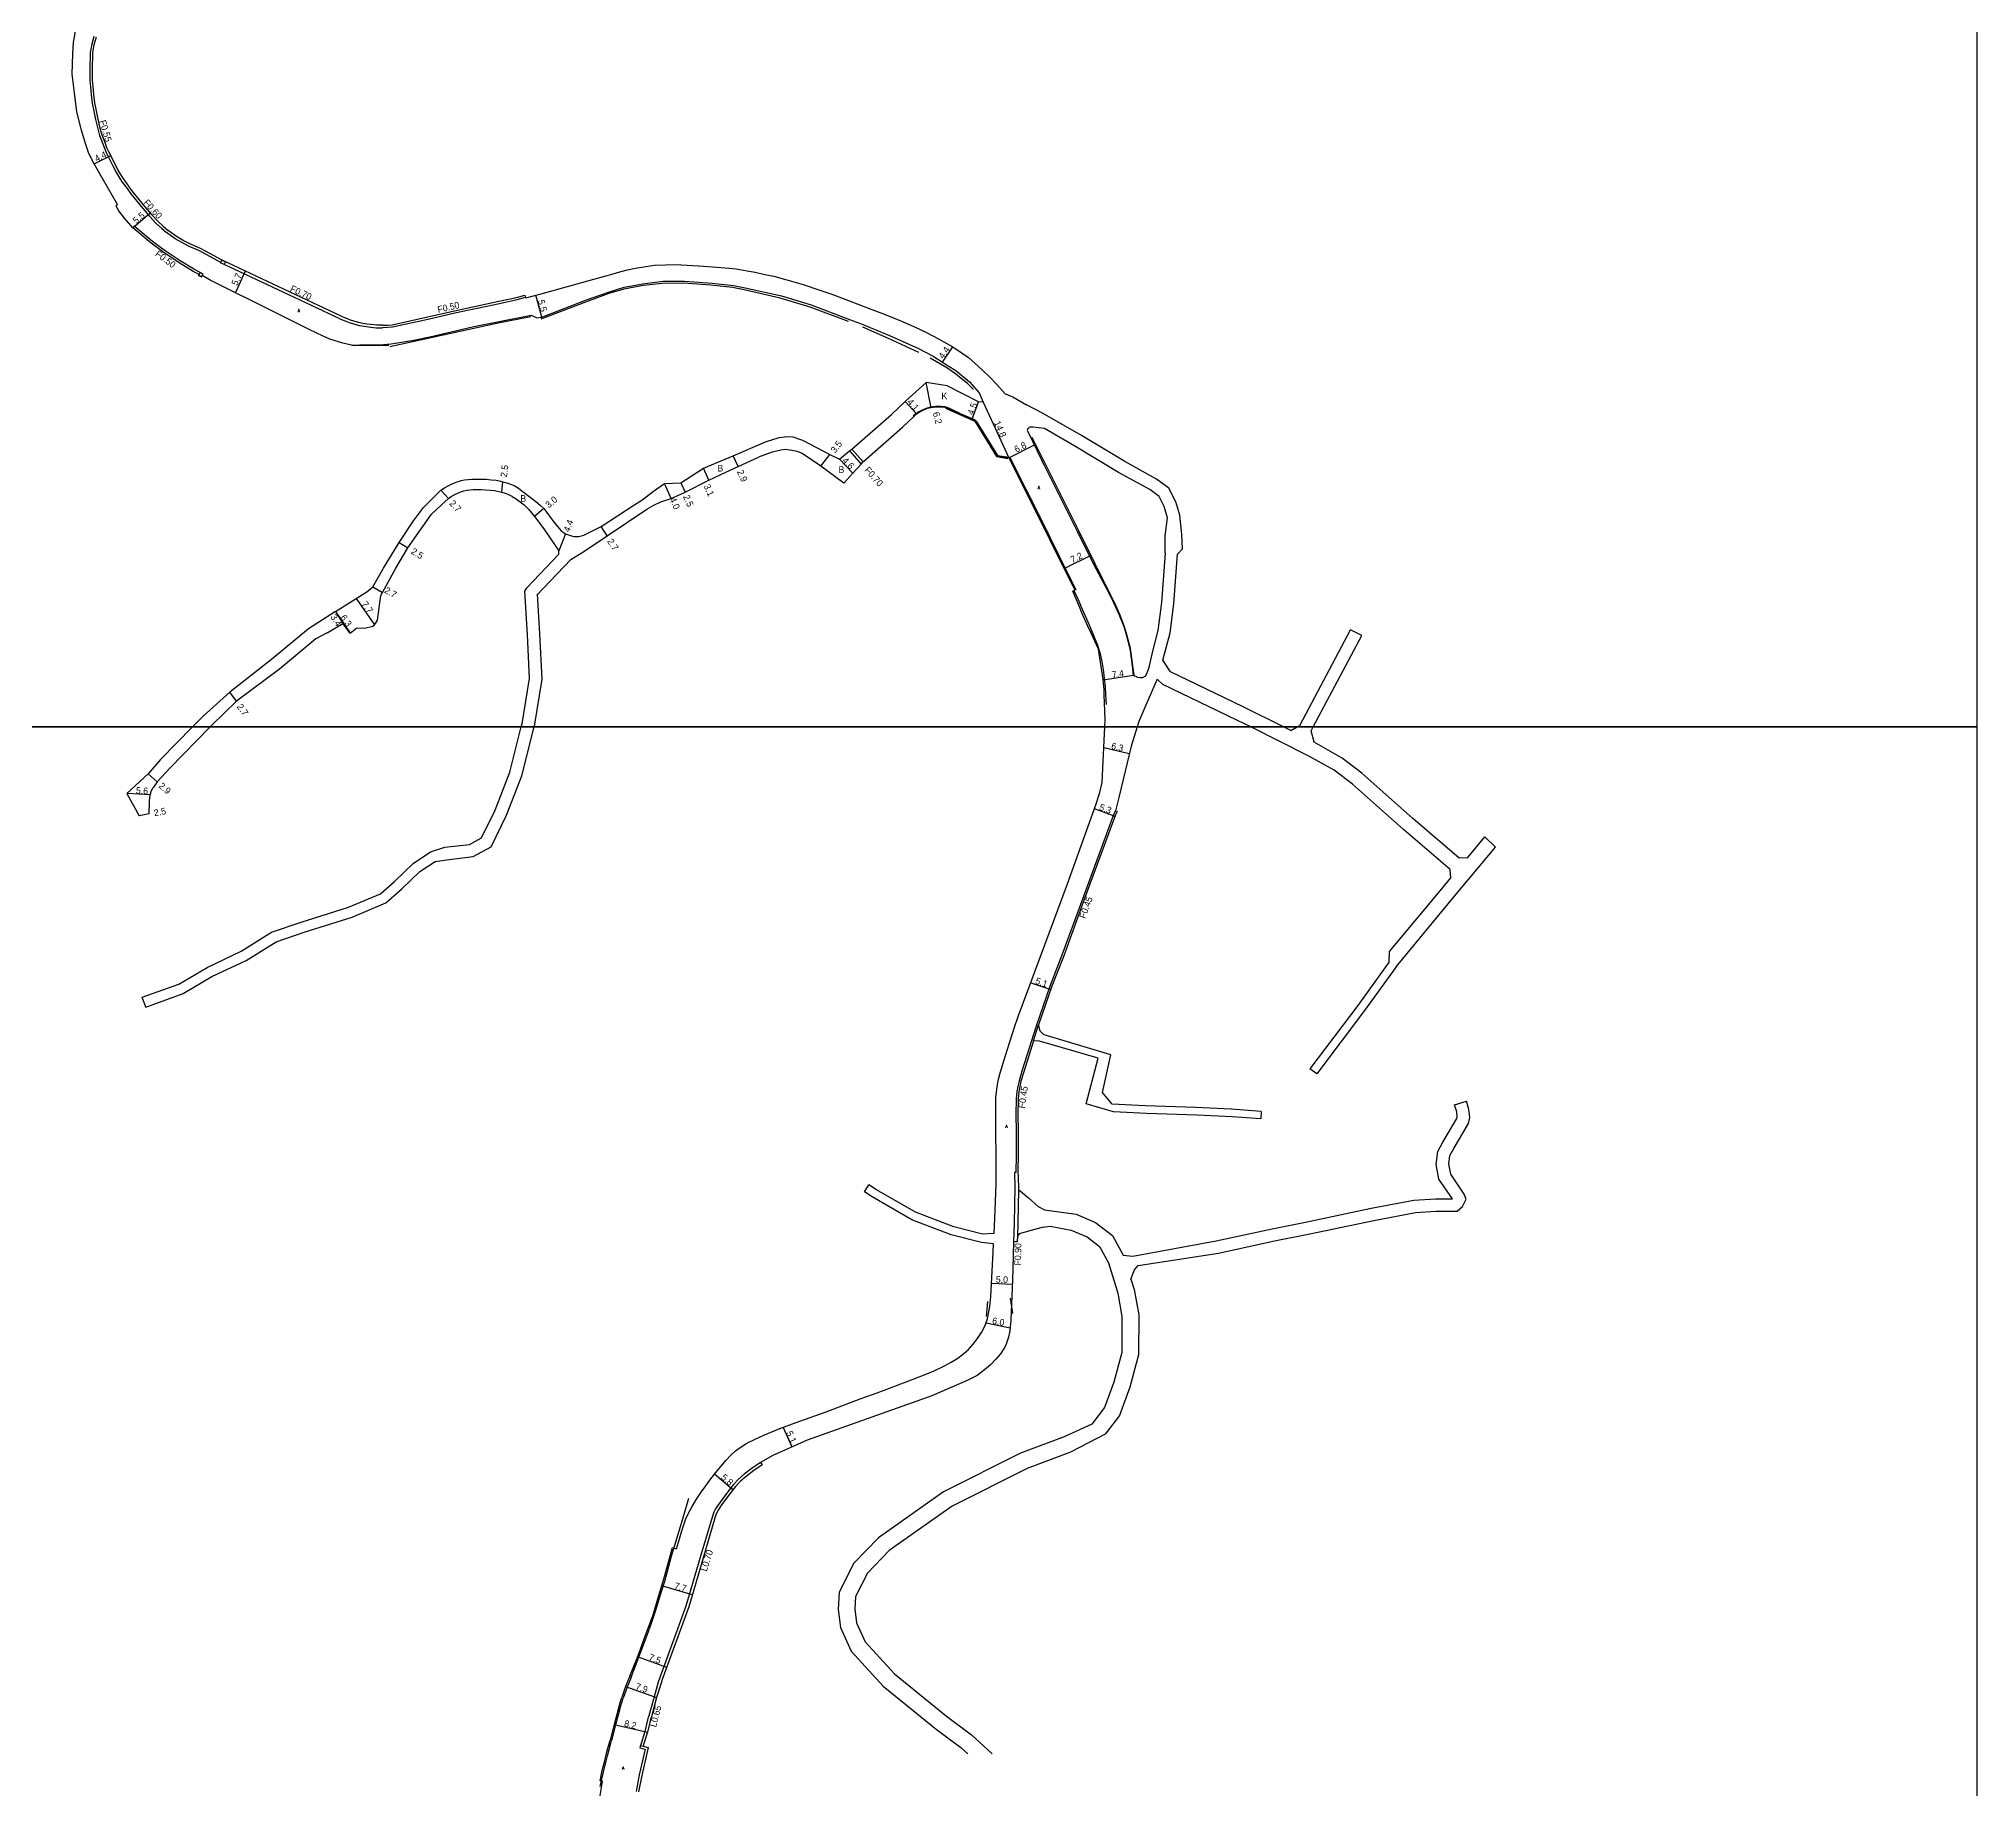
# Model space of a CAD drawing. Header units: metres. Extents: x -16001 to -12000, y -96000 to -93000.
# Drawn here: x -15665.7 to -15200, y -95055.2 to -94634.6 of the extents above; entities that cross this region are included whole.
import ezdxf

# ---------------------------------------------------------------- set-up
doc = ezdxf.new("R2010")
doc.units = ezdxf.units.M
doc.header["$LTSCALE"] = 2.5
for name, color, linetype in [('側溝・桝', 7, 'Continuous'), ('図郭', 7, 'Continuous'), ('幅員', 7, 'Continuous'), ('歩道・分離帯・安全施設', 7, 'Continuous'), ('舗装', 7, 'Continuous'), ('道路', 7, 'Continuous')]:
    doc.layers.add(name, color=color, linetype=linetype)
doc.styles.get("Standard").update_dxf_attribs({"font": ''})
doc.styles.add('YOKO_DECO', font='txt.shx', dxfattribs={"bigfont": 'extfont.shx'})
doc.styles.get('Standard').set_extended_font_data('@MS PGothic')

msp = doc.modelspace()

# ---------------------------------------------------------------- linework, layer by layer
at = {"layer": '側溝・桝'}
for points in [[(-15652.49, -94634.07), (-15653.01, -94635.95), (-15653.4, -94637.96), (-15653.46, -94642.12), (-15653.44, -94644.63), (-15653.3, -94646.23), (-15653.14, -94648.11), (-15652.87, -94650.09), (-15652.52, -94652.06), (-15652.09, -94654.04), (-15651.65, -94655.98), (-15651.11, -94657.87), (-15650.33, -94659.9), (-15649.96, -94660.94)], [(-15649.96, -94660.94), (-15649.52, -94661.96), (-15648.59, -94663.86), (-15647.93, -94665.21), (-15647.03, -94666.89), (-15646.23, -94668.25), (-15645.68, -94669.09), (-15644.53, -94670.66), (-15643.59, -94671.9), (-15640.74, -94675.41), (-15639.14, -94677.29), (-15637.59, -94678.91), (-15636.26, -94680.15), (-15635.07, -94681.16)], [(-15626.97, -94690.84), (-15628.35, -94690.1), (-15631.75, -94688.02), (-15635.59, -94685.42), (-15638.42, -94683.32), (-15641.85, -94680.46), (-15642.81, -94679.64), (-15643.15, -94680.04)], [(-15622.02, -94688.38), (-15627.11, -94685.57), (-15629.73, -94684.49), (-15631.37, -94683.62), (-15632.97, -94682.69), (-15635.07, -94681.16)], [(-15593.4, -94701.91), (-15605.66, -94696.14), (-15621.17, -94688.87)], [(-15593.4, -94701.91), (-15591.93, -94702.5), (-15591.12, -94702.81), (-15590.34, -94703.07), (-15588.75, -94703.5), (-15588, -94703.65), (-15587.04, -94703.81), (-15585.95, -94703.95), (-15584.67, -94704.07), (-15583.12, -94704.11), (-15583.12, -94703.98), (-15581.96, -94703.97), (-15580.75, -94703.85), (-15571.85, -94701.9), (-15565.74, -94700.5), (-15555.06, -94698.23), (-15550.81, -94697.27), (-15548.8, -94696.71)], [(-15407.08, -94820.13), (-15407.44, -94820.88), (-15410.99, -94830.47), (-15415.23, -94841.97), (-15419.94, -94854.82), (-15422.76, -94862.1), (-15426.13, -94871.88), (-15429.53, -94882.67), (-15430.21, -94884.98), (-15430.55, -94886.78), (-15430.71, -94887.58), (-15430.81, -94888.35), (-15430.89, -94889.32), (-15430.95, -94893.21), (-15430.91, -94897.13), (-15430.93, -94902.85), (-15430.97, -94907.01), (-15431.29, -94907.02), (-15431.23, -94910.57), (-15431.4, -94919.18), (-15431.51, -94923.68)], [(-15426.75, -94875.44), (-15425.51, -94871.55)], [(-15430.36, -94911.16), (-15430.51, -94919.2), (-15430.59, -94922.31)], [(-15492.31, -94976.69), (-15494.32, -94978.05), (-15496.25, -94979.51), (-15497.59, -94980.7), (-15498.84, -94982.02), (-15499.82, -94983.23), (-15502.46, -94986.77), (-15503.11, -94987.81), (-15503.54, -94988.65), (-15503.87, -94989.58), (-15506.88, -94999.77), (-15510.24, -95011.19), (-15516.57, -95028.64), (-15516.88, -95029.48)], [(-15516.88, -95029.48), (-15517.92, -95033), (-15519.19, -95037.61)], [(-15519.19, -95037.61), (-15519.37, -95038.25)], [(-15519.37, -95038.25), (-15520.16, -95041.36), (-15521.02, -95044.26)], [(-15521.15, -95044.72), (-15521.3, -95045.27), (-15520.08, -95045.61), (-15521.46, -95051.76), (-15522.22, -95055.73)], [(-15521.02, -95044.26), (-15521.15, -95044.72), (-15520.54, -95044.88)]]:
    msp.add_lwpolyline(points, dxfattribs=at)
for points in [[(-15621.75, -94687.82), (-15620.87, -94688.23), (-15621.17, -94688.87), (-15622.05, -94688.46)], [(-15626.27, -94691.17), (-15626.95, -94690.81), (-15627.32, -94691.49), (-15626.63, -94691.86)]]:
    msp.add_lwpolyline(points, close=True, dxfattribs=at)
at = {"layer": '側溝・桝', "flags": 128}
for points in [[(-15470.96, -94733.68), (-15468.17, -94736.85)], [(-15470.42, -94733.23), (-15467.69, -94736.33)]]:
    msp.add_lwpolyline(points, dxfattribs=at)
at = {"layer": '図郭'}
for points in [[(-16000, -94800), (-15200, -94800), (-15200, -94200), (-16000, -94200)], [(-16000, -95400), (-15200, -95400), (-15200, -94800), (-16000, -94800)]]:
    msp.add_lwpolyline(points, close=True, dxfattribs=at)
at = {"layer": '幅員'}
for points in [[(-15652.45, -94664.67), (-15648.46, -94662.72)], [(-15643.15, -94680.04), (-15639, -94676.5)], [(-15616.13, -94690.45), (-15618.5, -94695.64)], [(-15544.85, -94701.5), (-15546.29, -94696.24)], [(-15448.57, -94712.34), (-15446.14, -94708.67)], [(-15432.63, -94735.34), (-15426.54, -94732.21)], [(-15419.39, -94761.93), (-15412.92, -94758.73)], [(-15585.49, -94766.32), (-15583.16, -94767.68)], [(-15594.48, -94772.25), (-15592.67, -94775.13)], [(-15594.48, -94772.25), (-15590.88, -94777.42)], [(-15589.5, -94769.1), (-15585.1, -94775.42)], [(-15402.69, -94787.64), (-15410.02, -94788.72)], [(-15409.84, -94804.93), (-15403.72, -94806.38)], [(-15407.15, -94821.47), (-15412.1, -94819.68)], [(-15427.37, -94861.43), (-15422.59, -94863.08)], [(-15436.82, -94933.66), (-15431.85, -94933.85)], [(-15438.15, -94943.18), (-15432.36, -94944.34)], [(-15486.91, -94968.29), (-15484.79, -94972.98)], [(-15498.94, -94983.25), (-15503.41, -94979.53)], [(-15508.73, -95008.5), (-15516.07, -95006.31)], [(-15514.87, -95025.99), (-15521.87, -95023.37)], [(-15524.73, -95030.55), (-15517.28, -95033.18)], [(-15527.51, -95039.69), (-15519.52, -95041.54)]]:
    msp.add_lwpolyline(points, dxfattribs=at)
at = {"layer": '幅員', "flags": 128}
for points in [[(-15451.35, -94723.29), (-15452.51, -94717.2)], [(-15454.8, -94724.83), (-15457.55, -94721.79)], [(-15441.49, -94726.07), (-15439.95, -94721.84)], [(-15438.87, -94721.92), (-15432.63, -94735.34)], [(-15497.71, -94737.45), (-15498.92, -94734.82)], [(-15477.84, -94737.3), (-15475.71, -94734.52)], [(-15504.77, -94740.67), (-15506.02, -94737.83)], [(-15473.38, -94735.69), (-15470.17, -94738.98)], [(-15567.32, -94745.09), (-15569.16, -94743.11)], [(-15554.51, -94743.55), (-15554.2, -94741.07)], [(-15513.77, -94745.12), (-15515.39, -94741.46)], [(-15511.47, -94741.3), (-15510.46, -94743.59)], [(-15544.38, -94747.47), (-15546.67, -94749.4)], [(-15539.2, -94753.57), (-15540.76, -94757.68)], [(-15529.16, -94754.07), (-15530.64, -94751.81)], [(-15579.17, -94755.67), (-15577.03, -94756.96)], [(-15618.26, -94793.83), (-15619.87, -94791.67)], [(-15637.27, -94813.16), (-15639.47, -94811.27)], [(-15638.97, -94816.31), (-15644.56, -94815.95)], [(-15639.19, -94820.88), (-15641.65, -94821.33)]]:
    msp.add_lwpolyline(points, dxfattribs=at)
at = {"layer": '歩道・分離帯・安全施設'}
for points in [[(-15471.18, -94702.58), (-15480.39, -94699.11), (-15487.57, -94696.94), (-15496.26, -94694.97), (-15499.08, -94694.43), (-15504.23, -94693.87), (-15510.85, -94693.38), (-15515.99, -94693.41), (-15520.43, -94693.93), (-15525.17, -94694.81), (-15528.79, -94695.87), (-15534.38, -94697.92), (-15545.11, -94702.02)], [(-15547.49, -94701.47), (-15555.38, -94703), (-15571.14, -94706.38), (-15581.38, -94708.67)], [(-15454.3, -94709.99), (-15461.61, -94706.63), (-15467.75, -94703.9)], [(-15581.59, -94708.34), (-15590.4, -94708.37)], [(-15441.17, -94718.9), (-15442.62, -94717.51), (-15445.72, -94714.98), (-15447.56, -94713.67), (-15451.57, -94711.4)], [(-15447.88, -94723.42), (-15440.8, -94726.53), (-15435.6, -94735.04), (-15432.93, -94735.46)], [(-15402.59, -94787.54), (-15402.84, -94785.27), (-15403.24, -94782.27), (-15403.44, -94781.16), (-15404.36, -94777.51), (-15404.89, -94775.94), (-15406.02, -94772.97), (-15407.32, -94770.11), (-15408.3, -94768.11), (-15411.97, -94760.65), (-15415.83, -94752.83), (-15423.77, -94737), (-15427.1, -94730.46)], [(-15432.39, -94735.22), (-15424.83, -94750.32), (-15420.55, -94758.98), (-15416.59, -94767.02)], [(-15417.02, -94767.23), (-15416.1, -94769.22), (-15415.06, -94771.66), (-15413.72, -94774.73), (-15412.42, -94777.78), (-15411.36, -94780.31), (-15410.7, -94782.46), (-15410.34, -94784.28), (-15410, -94786.22), (-15409.76, -94788.25), (-15409.56, -94790.39), (-15409.43, -94792.27), (-15409.29, -94794.59)], [(-15438.04, -94941.65), (-15437.72, -94938.02)], [(-15431.7, -94940.93), (-15432.25, -94937.2)], [(-15523.36, -95028.14), (-15523.16, -95027.62), (-15521.96, -95024.5), (-15520.83, -95021.53), (-15519.56, -95018.19), (-15518.55, -95015.31), (-15517.48, -95012.21), (-15516.56, -95009.25), (-15515.35, -95005.21), (-15513.68, -94999.22), (-15512.09, -94993.92), (-15511.02, -94990.28), (-15509.56, -94985.28)], [(-15523.36, -95028.14), (-15524.37, -95030.69), (-15525.29, -95033.3)], [(-15526.2, -95036.2), (-15525.29, -95033.3)], [(-15526.2, -95036.2), (-15527.21, -95039.77), (-15528.14, -95043.53)], [(-15530.82, -95054.56), (-15529.95, -95050.69), (-15529.1, -95047.17), (-15528.31, -95044.15), (-15528.14, -95043.53)]]:
    msp.add_lwpolyline(points, dxfattribs=at)
at = {"layer": '歩道・分離帯・安全施設', "flags": 128}
for points in [[(-15444.37, -94724.71), (-15447.25, -94723.33), (-15447.95, -94723.09), (-15448.39, -94723.04), (-15449.04, -94723.03), (-15450.29, -94723.02), (-15451.37, -94723.14), (-15452.32, -94723.37), (-15453.33, -94723.77), (-15454.29, -94724.3), (-15455.15, -94724.89), (-15455.65, -94725.34)], [(-15444.37, -94724.71), (-15440.93, -94726.14), (-15440.54, -94726.51), (-15435.43, -94734.77), (-15432.61, -94735.19)]]:
    msp.add_lwpolyline(points, dxfattribs=at)
at = {"layer": '舗装', "flags": 128}
msp.add_lwpolyline([(-15470.42, -94733.23), (-15467.69, -94736.33)], dxfattribs=at)
at = {"layer": '道路'}
for points in [[(-15656.57, -94652.2), (-15657.18, -94647.62), (-15657.59, -94644.4), (-15657.74, -94643.13), (-15657.57, -94638.25), (-15657.4, -94635.55), (-15656.93, -94632.8)], [(-15651.97, -94634.24), (-15652.47, -94636.07), (-15652.85, -94638.02), (-15652.91, -94642.12), (-15652.88, -94644.61), (-15652.75, -94646.19), (-15652.59, -94648.05), (-15652.32, -94650), (-15651.97, -94651.96), (-15651.55, -94653.93), (-15651.11, -94655.84), (-15650.58, -94657.7), (-15649.81, -94659.71), (-15649.44, -94660.76), (-15648.96, -94661.7), (-15648.04, -94663.59), (-15647.37, -94664.93), (-15646.49, -94666.59), (-15645.71, -94667.92), (-15645.17, -94668.73), (-15644.04, -94670.29), (-15643.1, -94671.52), (-15640.26, -94675.02), (-15638.68, -94676.87), (-15637.15, -94678.47), (-15635.85, -94679.69), (-15634.68, -94680.68)], [(-15643.15, -94680.04), (-15645.14, -94677.75), (-15646.53, -94676.01), (-15647.18, -94674.83), (-15646.8, -94674.43), (-15650.41, -94668.2), (-15652.45, -94664.67), (-15653.68, -94662.19), (-15654.59, -94659.6), (-15655.49, -94656.64), (-15656.57, -94652.2)], [(-15597.43, -94706.09), (-15600.81, -94704.52), (-15609.23, -94700.25), (-15624.56, -94692.62), (-15626.47, -94691.55), (-15626.63, -94691.86), (-15627.32, -94691.49), (-15627.21, -94691.3), (-15628.61, -94690.56), (-15632.03, -94688.46), (-15635.89, -94685.85), (-15638.74, -94683.74), (-15642.19, -94680.86), (-15643.15, -94680.04)], [(-15593.12, -94701.26), (-15605.36, -94695.5), (-15621.71, -94687.84), (-15626.84, -94685.01), (-15629.46, -94683.93), (-15631.06, -94683.08), (-15632.63, -94682.17), (-15634.68, -94680.68)], [(-15593.12, -94701.26), (-15591.68, -94701.84), (-15590.88, -94702.14), (-15590.14, -94702.39), (-15588.59, -94702.81), (-15587.87, -94702.96), (-15586.94, -94703.11), (-15585.87, -94703.25), (-15584.63, -94703.37), (-15583.1, -94703.41), (-15583.1, -94703.47), (-15581.99, -94703.45), (-15580.83, -94703.34), (-15571.96, -94701.4), (-15565.85, -94700), (-15555.17, -94697.72), (-15550.93, -94696.77), (-15548.92, -94696.21), (-15548.75, -94696.91), (-15545.02, -94695.89), (-15532.39, -94692.43), (-15530.06, -94691.77), (-15527.77, -94691.11), (-15526.16, -94690.66), (-15524.3, -94690.19), (-15522.35, -94689.8), (-15519.87, -94689.33), (-15517.8, -94689.07), (-15515.15, -94688.96), (-15512.6, -94688.89), (-15506.02, -94689.28), (-15502.84, -94689.52), (-15500.79, -94689.67), (-15498.16, -94689.96), (-15495.57, -94690.41), (-15493.59, -94690.76), (-15491.29, -94691.25), (-15489.15, -94691.7), (-15485.98, -94692.53), (-15482.11, -94693.71), (-15478.11, -94695.03), (-15475.17, -94696.04), (-15471.21, -94697.55), (-15466.2, -94699.43), (-15463, -94700.69), (-15460.8, -94701.54), (-15458.42, -94702.52), (-15456.09, -94703.51), (-15454.29, -94704.33), (-15452.46, -94705.21), (-15449.59, -94706.75), (-15447.55, -94707.88), (-15445.9, -94708.82), (-15444.09, -94710.03), (-15442.37, -94711.26), (-15440.73, -94712.68), (-15439.06, -94714.16), (-15437.2, -94715.95), (-15435.55, -94717.71), (-15433.56, -94719.97), (-15431.7, -94720.69), (-15428.44, -94722.63)], [(-15590.62, -94708.24), (-15588.71, -94708.2), (-15583.89, -94708.17), (-15581.1, -94707.95), (-15575.66, -94707.03), (-15571.08, -94706.13), (-15561.24, -94703.79), (-15555.51, -94702.63), (-15547.45, -94701.04), (-15546.1, -94701.71), (-15544.85, -94701.5), (-15534.12, -94697.39), (-15528.83, -94695.5), (-15525.11, -94694.32), (-15520.16, -94693.41), (-15515.73, -94692.89), (-15510.58, -94692.86), (-15503.97, -94693.35), (-15498.81, -94693.9), (-15495.99, -94694.45), (-15487.31, -94696.41), (-15480.13, -94698.59), (-15470.92, -94702.06), (-15468.32, -94703.07), (-15461.32, -94705.96), (-15454.37, -94709.07), (-15450.86, -94710.87), (-15447.21, -94713.21), (-15445.42, -94714.35), (-15442.14, -94717.06), (-15439.82, -94719.71), (-15438.87, -94721.92)], [(-15590.62, -94708.24), (-15592.7, -94707.75), (-15595.81, -94706.8), (-15597.43, -94706.09)], [(-15444.43, -94724.85), (-15441.01, -94726.27), (-15440.66, -94726.61), (-15435.52, -94734.9)], [(-15424.08, -94728.29), (-15425.49, -94728.11), (-15426.82, -94727.95), (-15427.23, -94727.96), (-15427.55, -94728), (-15427.75, -94728.07), (-15427.92, -94728.17), (-15428.07, -94728.32), (-15428.18, -94728.49), (-15428.24, -94728.66), (-15428.21, -94728.81), (-15424.62, -94736.11)], [(-15435.52, -94734.9), (-15432.63, -94735.34)], [(-15432.63, -94735.34), (-15425.07, -94750.43), (-15420.79, -94759.1), (-15416.82, -94767.13), (-15417.31, -94767.37)], [(-15402.69, -94787.64), (-15402.92, -94785.29), (-15403.35, -94782.29), (-15403.55, -94781.19), (-15404.47, -94777.54), (-15404.98, -94775.97), (-15406.13, -94773.01), (-15407.46, -94770.17), (-15408.44, -94768.2), (-15412.32, -94760.81), (-15416.14, -94753), (-15424.09, -94737.18), (-15424.62, -94736.11)], [(-15579.97, -94761.82), (-15577.03, -94756.96), (-15571.38, -94748.88), (-15569.06, -94746.71)], [(-15590.88, -94777.42), (-15589.32, -94776.14), (-15587.47, -94776.26), (-15585.51, -94775.81), (-15585.1, -94775.42), (-15584.83, -94775.16), (-15584.35, -94774.32), (-15583.57, -94768.38), (-15583.15, -94767.67), (-15579.97, -94761.82)], [(-15409.61, -94800), (-15409.53, -94798.21), (-15409.79, -94792.3), (-15409.75, -94791.07), (-15410.04, -94788.59), (-15410.82, -94783.35), (-15411.13, -94781.3), (-15412.9, -94777.48), (-15413.73, -94775.64), (-15415.1, -94772.57), (-15415.72, -94771.13), (-15416.65, -94768.86), (-15417.31, -94767.37)], [(-15596.43, -94777.36), (-15592.67, -94775.13)], [(-15590.88, -94777.42), (-15592.67, -94775.13)], [(-15596.43, -94777.36), (-15599.17, -94778.82), (-15607.92, -94786.1), (-15618.26, -94793.83), (-15624.13, -94799.53), (-15624.59, -94800)], [(-15399.08, -94786.06), (-15399.8, -94787.76), (-15400.6, -94788.17), (-15401.08, -94788.22), (-15401.67, -94788.13), (-15402.69, -94787.64)], [(-15397.06, -94788.54), (-15399.76, -94794.73), (-15401.41, -94798.65), (-15401.84, -94800)], [(-15395.69, -94789.81), (-15397.06, -94788.54)], [(-15401.84, -94800), (-15403.3, -94804.62), (-15406.24, -94816.97), (-15407.08, -94820.13), (-15406.65, -94820.34), (-15407, -94821.07), (-15410.54, -94830.64), (-15414.78, -94842.11), (-15419.49, -94854.98), (-15422.31, -94862.26), (-15425.51, -94871.55)], [(-15410.27, -94813.33), (-15409.99, -94808.2), (-15409.61, -94800)], [(-15436.21, -94921.73), (-15436.03, -94917.97), (-15435.75, -94909.94), (-15435.83, -94890.71), (-15435.78, -94889.07), (-15435.47, -94886.38), (-15435.13, -94884.62), (-15434.8, -94883.42), (-15434.39, -94882.06), (-15433.49, -94878.93), (-15432.94, -94877.13), (-15431.32, -94872.13), (-15430.39, -94869.52), (-15426.32, -94858.61), (-15418.6, -94837.71), (-15411.76, -94818.72), (-15410.78, -94815.71), (-15410.27, -94813.33)], [(-15426.75, -94875.44), (-15429.08, -94882.81), (-15429.75, -94885.09), (-15430.09, -94886.87), (-15430.24, -94887.66), (-15430.34, -94888.4), (-15430.42, -94889.34), (-15430.48, -94893.21), (-15430.43, -94897.13), (-15430.46, -94902.85), (-15430.49, -94906.56), (-15430.34, -94910.57), (-15430.36, -94911.16), (-15427.91, -94913.14), (-15425.59, -94915.23), (-15424.12, -94916)], [(-15436.33, -94924.21), (-15439.23, -94923.86), (-15446.53, -94921.98), (-15455.99, -94918.37), (-15465.47, -94912.9), (-15467.34, -94911.71)], [(-15424.12, -94916), (-15416.5, -94917.01), (-15411.83, -94919.04), (-15407.79, -94922.18), (-15405.2, -94926.9)], [(-15424.39, -94920.15), (-15430.15, -94921.74), (-15430.59, -94922.31), (-15430.63, -94923.71), (-15431.51, -94923.68), (-15431.74, -94930.11), (-15431.81, -94932.83), (-15432.18, -94942.5), (-15432.43, -94945.1), (-15432.73, -94946.57), (-15433.2, -94948.07), (-15433.65, -94949.04), (-15434.69, -94950.58), (-15435.77, -94951.87), (-15437.04, -94953.21), (-15438.5, -94954.44), (-15440.28, -94955.79), (-15442.7, -94957.03), (-15451.19, -94960.71), (-15481.1, -94971.31), (-15489.38, -94975.05), (-15492.31, -94976.69), (-15491.92, -94977.28), (-15493.91, -94978.62), (-15495.8, -94980.05), (-15497.1, -94981.21), (-15498.31, -94982.49), (-15499.29, -94983.69), (-15501.88, -94987.16), (-15502.5, -94988.15), (-15502.89, -94988.92), (-15503.2, -94989.8), (-15506.21, -94999.97), (-15509.58, -95011.41), (-15515.92, -95028.88), (-15516.22, -95029.72)], [(-15424.39, -94920.15), (-15422.75, -94919.91), (-15417.68, -94920.86), (-15413.88, -94922.5), (-15410.9, -94924.83), (-15408.74, -94928.77), (-15406.48, -94936.06), (-15405.48, -94941.61), (-15405.53, -94950.27), (-15407.42, -94957.42), (-15409.66, -94963.49), (-15412.73, -94967.5)], [(-15512.53, -94997.44), (-15511.79, -94995.02), (-15511.21, -94993.1), (-15510.74, -94991.67), (-15510.24, -94990.27), (-15509.61, -94988.92), (-15508.69, -94987.16), (-15507.71, -94985.55), (-15506.6, -94983.85), (-15505.5, -94982.29), (-15504.5, -94980.98), (-15503.4, -94979.52), (-15500.68, -94976.25), (-15499.44, -94974.91), (-15498.3, -94973.88), (-15497.18, -94973.07), (-15495.58, -94972.1), (-15493.63, -94971.11), (-15491.53, -94970.17), (-15487.66, -94968.57), (-15482.85, -94966.77), (-15476.59, -94964.54), (-15468.41, -94961.43), (-15464.28, -94960.01), (-15459.22, -94958.07), (-15456.68, -94957.1), (-15453.18, -94955.73), (-15450.58, -94954.69), (-15448.3, -94953.57), (-15446.53, -94952.64), (-15444.91, -94951.63), (-15443.51, -94950.55), (-15442.39, -94949.53), (-15441.31, -94948.37), (-15440.2, -94946.94), (-15439.25, -94945.48), (-15438.47, -94943.99), (-15437.76, -94942.22), (-15437.21, -94939.23), (-15436.98, -94936.82), (-15436.43, -94926.17), (-15436.33, -94924.21)], [(-15523.75, -95028.08), (-15523.42, -95027.26), (-15522.16, -95024.14), (-15521.2, -95021.59), (-15520.18, -95018.83), (-15519.08, -95015.9), (-15518.16, -95013.3), (-15516.77, -95008.63), (-15515.34, -95003.86), (-15513.51, -94997.16), (-15512.53, -94997.44)], [(-15523.75, -95028.08), (-15524.73, -95030.55), (-15525.66, -95033.18)], [(-15526.52, -95036.08), (-15526.47, -95035.88), (-15525.96, -95034.13), (-15525.66, -95033.18)], [(-15516.22, -95029.72), (-15517.28, -95033.18), (-15518.55, -95037.79)], [(-15526.52, -95036.08), (-15527.51, -95039.69), (-15528.46, -95043.45)], [(-15518.55, -95037.79), (-15518.73, -95038.43)], [(-15518.73, -95038.43), (-15519.52, -95041.54), (-15520.41, -95044.44)], [(-15530.93, -95057.21), (-15530.52, -95054.8), (-15530.26, -95053.27), (-15530.87, -95053.17), (-15530.35, -95050.68), (-15529.77, -95048.36), (-15529.23, -95046.21), (-15528.55, -95043.76), (-15528.46, -95043.45)], [(-15520.41, -95044.44), (-15520.54, -95044.88), (-15519.34, -95045.15), (-15520.86, -95051.88), (-15521.61, -95055.83)]]:
    msp.add_lwpolyline(points, dxfattribs=at)
at = {"layer": '道路', "flags": 128}
for points in [[(-15473.38, -94735.69), (-15470.96, -94733.68), (-15470.61, -94733.4), (-15470.42, -94733.23), (-15460.87, -94724.95), (-15457.55, -94721.79), (-15452.51, -94717.2)], [(-15439.95, -94721.84), (-15447.45, -94718.06), (-15452.51, -94717.2)], [(-15472.35, -94741.39), (-15470.17, -94738.98), (-15468.17, -94736.85), (-15467.69, -94736.33), (-15467.49, -94736.12), (-15458.22, -94727.94), (-15455.54, -94725.45)], [(-15444.43, -94724.85), (-15447.31, -94723.47), (-15447.98, -94723.24), (-15448.4, -94723.19), (-15449.04, -94723.18), (-15450.28, -94723.17), (-15451.35, -94723.29), (-15452.27, -94723.51), (-15453.26, -94723.91), (-15454.21, -94724.43), (-15455.06, -94725.01), (-15455.54, -94725.45)], [(-15438.87, -94721.92), (-15439.95, -94721.84)], [(-15392.28, -94746.71), (-15392.51, -94745.89), (-15394.22, -94742.64), (-15397.21, -94740.43), (-15404.79, -94736.23), (-15415.24, -94729.93), (-15424.55, -94724.56), (-15428.44, -94722.63)], [(-15498.92, -94734.82), (-15491.14, -94731.5), (-15487.87, -94730.48), (-15485.95, -94730.19), (-15484.56, -94730.26), (-15482.46, -94731)], [(-15395.47, -94746.71), (-15396.56, -94744.65), (-15398.83, -94742.96), (-15406.29, -94738.82), (-15416.78, -94732.5), (-15424.08, -94728.29)], [(-15522.78, -94746.71), (-15520.88, -94745.48), (-15518.01, -94743.31), (-15515.39, -94741.46), (-15511.47, -94741.3), (-15506.02, -94737.83), (-15498.92, -94734.82)], [(-15517.96, -94746.71), (-15516.28, -94745.9), (-15513.77, -94745.12), (-15510.46, -94743.59), (-15504.77, -94740.67), (-15500.63, -94738.8), (-15497.71, -94737.45), (-15492.83, -94735.2)], [(-15482.46, -94734.24), (-15483.46, -94733.77), (-15484.81, -94733.53), (-15486.37, -94733.36), (-15487.44, -94733.45), (-15489.74, -94734.08), (-15492.83, -94735.2)], [(-15482.46, -94731), (-15482.06, -94731.14), (-15475.71, -94734.52), (-15473.38, -94735.69)], [(-15472.35, -94741.39), (-15477.84, -94737.3), (-15482.35, -94734.29), (-15482.46, -94734.24)], [(-15572.76, -94746.71), (-15569.16, -94743.11), (-15568.29, -94742.54), (-15567.37, -94742.02), (-15566.43, -94741.56), (-15565.45, -94741.17), (-15564.45, -94740.85), (-15564.29, -94740.81), (-15563.45, -94740.62), (-15562.6, -94740.51), (-15561.74, -94740.44), (-15560.88, -94740.42), (-15560.02, -94740.42), (-15559.41, -94740.43), (-15558.22, -94740.48), (-15557.04, -94740.58), (-15555.86, -94740.73), (-15554.7, -94740.95), (-15554.2, -94741.07), (-15553.28, -94741.33), (-15552.39, -94741.64), (-15551.51, -94742.01), (-15550.71, -94742.43), (-15546.34, -94745.82), (-15545.28, -94746.71)], [(-15569.06, -94746.71), (-15567.32, -94745.09), (-15566.62, -94744.63), (-15565.9, -94744.2), (-15565.15, -94743.83), (-15564.37, -94743.51), (-15563.62, -94743.26), (-15562.87, -94743.1), (-15562.11, -94742.99), (-15561.34, -94742.94), (-15560.56, -94742.93), (-15559.79, -94742.94), (-15559.47, -94742.94), (-15558.39, -94742.98), (-15557.32, -94743.06), (-15556.26, -94743.19), (-15555.2, -94743.38), (-15554.51, -94743.55), (-15553.67, -94743.81), (-15552.86, -94744.15), (-15552.08, -94744.55), (-15551.98, -94744.6), (-15551, -94745.22), (-15550.05, -94745.91), (-15549.15, -94746.64), (-15549.07, -94746.71)], [(-15585.49, -94766.32), (-15582.88, -94761.8), (-15579.17, -94755.67), (-15575.74, -94750.49), (-15573.28, -94747.23), (-15572.76, -94746.71)], [(-15549.07, -94746.71), (-15548.29, -94747.43), (-15548.08, -94747.63), (-15546.67, -94749.4), (-15544.38, -94752.39), (-15540.76, -94757.68)], [(-15545.28, -94746.71), (-15544.38, -94747.47), (-15541.88, -94750.9), (-15540.19, -94752.84), (-15539.78, -94753.18), (-15539.35, -94753.48), (-15539.2, -94753.57), (-15538.72, -94753.78), (-15538.21, -94753.95), (-15538.01, -94754.01), (-15537.54, -94754.13), (-15537.06, -94754.22), (-15536.63, -94754.25), (-15535.98, -94754.21), (-15535.33, -94754.1), (-15534.78, -94753.95), (-15530.64, -94751.81), (-15522.78, -94746.71)], [(-15534.74, -94757.84), (-15529.16, -94754.07), (-15519.61, -94747.68), (-15517.96, -94746.71)], [(-15395.63, -94783.93), (-15393.92, -94777.39), (-15393.03, -94770.4), (-15392.14, -94758.45), (-15390.97, -94757.21), (-15391.07, -94753.75), (-15391.61, -94749.13), (-15392.28, -94746.71)], [(-15395.13, -94758.23), (-15395.14, -94754.08), (-15394.56, -94749.71), (-15395.32, -94747), (-15395.47, -94746.71)], [(-15549.81, -94800), (-15549.61, -94799.21), (-15547.81, -94788.37), (-15548.32, -94777.85), (-15548.94, -94767.34), (-15548.47, -94766.53), (-15540.81, -94758.49), (-15540.76, -94757.68)], [(-15546.71, -94800), (-15546.67, -94799.82), (-15544.8, -94788.54), (-15545.33, -94777.62), (-15545.89, -94768.06), (-15546.06, -94768.34), (-15537.89, -94759.78), (-15534.74, -94757.84)], [(-15395.13, -94758.23), (-15396.02, -94770.12), (-15396.87, -94776.81), (-15398.17, -94781.77), (-15399.08, -94786.06)], [(-15594.48, -94772.25), (-15586.95, -94767.49), (-15585.49, -94766.32)], [(-15594.48, -94772.25), (-15600.96, -94776.41), (-15609.78, -94783.75), (-15619.87, -94791.67), (-15626.24, -94797.39), (-15628.79, -94800)], [(-15363.41, -94800), (-15362.76, -94799.63), (-15350.54, -94776.67)], [(-15347.84, -94777.99), (-15350.54, -94776.67)], [(-15359.55, -94800), (-15347.84, -94777.99)], [(-15393.82, -94786.76), (-15395.63, -94783.93)], [(-15374.54, -94800), (-15377.89, -94798.33), (-15395.69, -94789.81)], [(-15366.69, -94800), (-15376.34, -94795.19), (-15393.82, -94786.76)], [(-15628.79, -94800), (-15636.46, -94807.84), (-15639.47, -94811.27), (-15644.56, -94815.95)], [(-15624.59, -94800), (-15634.24, -94809.86), (-15637.27, -94813.16), (-15637.94, -94814.12), (-15638.26, -94814.5)], [(-15568.14, -94828.9), (-15562.25, -94828.24), (-15559.36, -94826.64), (-15556.09, -94819.96), (-15552.57, -94810.86), (-15549.81, -94800)], [(-15567.8, -94831.88), (-15561.33, -94831.15), (-15557.08, -94828.81), (-15553.34, -94821.17), (-15549.7, -94811.77), (-15546.71, -94800)], [(-15326.64, -94834.24), (-15337.88, -94824.65), (-15350.08, -94813.77), (-15354.49, -94810.39), (-15360.41, -94807.05), (-15374.54, -94800)], [(-15364.94, -94800.88), (-15366.69, -94800)], [(-15364.94, -94800.88), (-15363.41, -94800)], [(-15359.32, -94803.68), (-15360.06, -94800.95), (-15359.55, -94800)], [(-15324.58, -94831.42), (-15335.58, -94822), (-15347.85, -94811.07), (-15352.56, -94807.46), (-15358.76, -94803.96), (-15359.32, -94803.68)], [(-15639.19, -94820.88), (-15639.12, -94817.76), (-15638.97, -94816.31), (-15638.63, -94815.29), (-15638.26, -94814.5)], [(-15644.56, -94815.95), (-15641.65, -94821.33)], [(-15639.19, -94820.88), (-15641.65, -94821.33)], [(-15322.37, -94831.34), (-15318.27, -94826.42)], [(-15315.75, -94828.86), (-15318.27, -94826.42)], [(-15640.9, -94864.95), (-15632.12, -94861.77), (-15625.29, -94857.77), (-15617.08, -94853.89), (-15609.78, -94849.31), (-15602.73, -94846.93), (-15591.29, -94843.31), (-15583.66, -94840.12), (-15580.3, -94837.14), (-15575.77, -94832.77), (-15571.6, -94830.03), (-15568.14, -94828.9)], [(-15640.05, -94867.3), (-15631.05, -94864.04), (-15624.12, -94859.98), (-15615.88, -94856.09), (-15608.7, -94851.59), (-15601.97, -94849.31), (-15590.44, -94845.66), (-15582.32, -94842.27), (-15578.6, -94838.97), (-15574.21, -94834.74), (-15570.52, -94832.31), (-15567.8, -94831.88)], [(-15339.62, -94857.66), (-15325.56, -94840.66), (-15315.75, -94828.86)], [(-15324.58, -94831.42), (-15322.37, -94831.34)], [(-15341.25, -94856.46), (-15341.19, -94853.96), (-15329.03, -94839.36), (-15326.46, -94836.27)], [(-15326.46, -94836.27), (-15326.64, -94834.24)], [(-15341.25, -94856.46), (-15348.81, -94866.92), (-15360.33, -94882.09)], [(-15339.62, -94857.66), (-15347.19, -94868.13), (-15358.7, -94883.3)], [(-15640.05, -94867.3), (-15640.9, -94864.95)], [(-15408.14, -94878.73), (-15424.18, -94873.97), (-15425.14, -94873.08), (-15425.51, -94871.55)], [(-15414.07, -94890.51), (-15411.17, -94879.53), (-15425.27, -94875.49), (-15426.75, -94875.44)], [(-15410.14, -94887.81), (-15408.14, -94878.73)], [(-15358.7, -94883.3), (-15360.33, -94882.09)], [(-15372.02, -94892.35), (-15379.28, -94891.84), (-15387.7, -94891.44), (-15399.92, -94891.02), (-15407.87, -94890.63), (-15410.14, -94887.81)], [(-15372.14, -94894.17), (-15378.97, -94893.69), (-15387.38, -94893.29), (-15399.6, -94892.87), (-15407.56, -94892.48), (-15414.07, -94890.51)], [(-15405.2, -94926.9), (-15402.84, -94927.15), (-15382.85, -94923.46), (-15369.4, -94920.55), (-15360.98, -94918.87), (-15345.59, -94915.61), (-15335.33, -94913.66), (-15330.14, -94913.35), (-15326.54, -94913.35), (-15326.07, -94913.35), (-15326.09, -94913.38), (-15326.08, -94913.33), (-15329.33, -94908.61), (-15329.97, -94905.13), (-15329.6, -94902.03), (-15328.36, -94899.75), (-15325.06, -94894.09), (-15324.94, -94893.64), (-15325.07, -94892.48), (-15325.57, -94890.75)], [(-15403.34, -94932.67), (-15402.51, -94930.44), (-15401.58, -94929.41), (-15382.31, -94926.41), (-15368.8, -94923.49), (-15360.37, -94921.8), (-15345.01, -94918.55), (-15334.97, -94916.65), (-15330.05, -94916.35), (-15326.54, -94916.35), (-15324.93, -94916.36), (-15323.66, -94915.21), (-15322.81, -94913.47), (-15323.29, -94912.21), (-15326.49, -94907.46), (-15326.93, -94905.03), (-15326.69, -94902.95), (-15325.75, -94901.23), (-15322.25, -94895.24), (-15321.9, -94893.86), (-15322.12, -94891.89), (-15322.68, -94889.93)], [(-15372.02, -94892.35), (-15372.14, -94894.17)], [(-15325.57, -94890.75), (-15322.68, -94889.93)], [(-15467.34, -94911.71), (-15466.27, -94910.02)], [(-15436.21, -94921.73), (-15439.02, -94921.85), (-15445.92, -94920.07), (-15455.13, -94916.55), (-15464.43, -94911.18), (-15466.27, -94910.02)], [(-15403.34, -94932.67), (-15402.58, -94935.11), (-15401.47, -94941.27), (-15401.54, -94950.81), (-15403.6, -94958.62), (-15406.11, -94965.44), (-15409.55, -94969.93)], [(-15412.73, -94967.5), (-15419.35, -94970.52), (-15429.87, -94974.49), (-15448.38, -94983.74), (-15464.02, -94994.84), (-15469.94, -95000.93), (-15473.44, -95007.84), (-15473.7, -95011.99), (-15473.15, -95016.38), (-15470.54, -95022.06), (-15462.86, -95030.42), (-15450.13, -95040.78), (-15444.17, -95045.21), (-15442.54, -95046.71)], [(-15409.55, -94969.93), (-15417.83, -94974.22), (-15428.26, -94978.16), (-15446.31, -94987.18), (-15461.4, -94997.89), (-15466.65, -95003.28), (-15469.5, -95008.91), (-15469.68, -95011.87), (-15469.26, -95015.27), (-15467.17, -95019.82), (-15460.12, -95027.5), (-15447.68, -95037.62), (-15441.61, -95042.13), (-15436.67, -95046.71)]]:
    msp.add_lwpolyline(points, dxfattribs=at)

# ---------------------------------------------------------------- texts
at = {"layer": '側溝・桝'}
for s, rotation, p in [('F0.55', 286, (-15651.19, -94654.43)), ('F0.60', 312, (-15640.71, -94674.12)), ('F0.50', 323.5333, (-15637.9, -94686.66)), ('F0.70', 335, (-15605.5, -94695.24)), ('F0.50', 13, (-15569.75, -94700.53)), ('F0.70', 311.3585, (-15467.47, -94738.35)), ('F0.45', 70, (-15414.31, -94846.17)), ('F0.45', 82, (-15428.84, -94891.71)), ('F0.90', 89, (-15429.74, -94929.38)), ('L0.70', 72.7035, (-15505.26, -95003)), ('L0.65', 75, (-15517.45, -95040.41))]:
    msp.add_text(s, height=1.6, rotation=rotation, dxfattribs=at).set_placement(p)
at = {"layer": '幅員'}
for s, rotation, p in [('4.4', 26, (-15651.86, -94664.3)), ('5.5', 40, (-15642.33, -94679.22)), ('5.7', 65.4905, (-15618.07, -94694.1)), ('5.5', 285, (-15545.86, -94697.58)), ('4.4', 56, (-15448.39, -94711.69)), ('4.1', 312.1603, (-15457.23, -94722.03)), ('6.2', 284.7757, (-15450.96, -94724.54)), ('4.5', 69.9466, (-15441.18, -94725.18)), ('14.8', 294.558, (-15436.31, -94726.9)), ('3.5', 52.5631, (-15474.36, -94734.32)), ('6.8', 27.2062, (-15430.84, -94734.14)), ('2.5', 82.8453, (-15553.26, -94740.03)), ('2.9', 294.7131, (-15498.04, -94738.65)), ('4.6', 314.3147, (-15472.85, -94736.15)), ('3.0', 40.0813, (-15543.18, -94747.5)), ('2.5', 293.8267, (-15510.98, -94744.63)), ('3.1', 293.823, (-15506.02, -94742.1)), ('2.7', 312.9839, (-15567.19, -94746.4)), ('4.0', 293.8237, (-15514.24, -94745.25)), ('4.4', 69.221, (-15538.24, -94753.29)), ('2.5', 328.8606, (-15576.46, -94758.24)), ('2.7', 303.2853, (-15529.25, -94755.39)), ('7.2', 26.2638, (-15417.4, -94760.67)), ('2.7', 330, (-15582.86, -94767.63)), ('7.7', 305, (-15588.27, -94770.49)), ('3.4', 302, (-15595.74, -94773.54)), ('6.3', 305, (-15593.38, -94773.72)), ('7.4', 8, (-15407.81, -94788.23)), ('2.7', 306.7556, (-15618.27, -94795.15)), ('6.3', 347, (-15408.18, -94805.27)), ('5.6', 356.3596, (-15642.43, -94816.01)), ('2.9', 319.3762, (-15637.07, -94814.38)), ('5.3', 340, (-15411.1, -94819.91)), ('2.5', 10.5459, (-15637.92, -94821.45)), ('5.1', 341, (-15426.45, -94861.65)), ('5.0', 358, (-15435.81, -94933.5)), ('6.0', 349, (-15436.76, -94943.36)), ('5.1', 294, (-15486.23, -94969.56)), ('5.8', 320, (-15501.97, -94980.54)), ('7.7', 343, (-15513.18, -95007)), ('7.5', 339, (-15519.33, -95024.11)), ('7.9', 341, (-15522.5, -95031.16)), ('8.2', 347, (-15525.19, -95040.12))]:
    msp.add_text(s, height=1.6, rotation=rotation, dxfattribs=at).set_placement(p)
at = {"layer": '舗装', "style": 'YOKO_DECO'}
for p in [(-15603.53, -94700.31, 272.4), (-15425.75, -94742.82, 259.64), (-15433.5, -94896.3, 256.76), (-15525.61, -95050.5, 241.62)]:
    msp.add_text('A', height=0.75, dxfattribs=at).set_placement(p)
at = {"layer": '舗装'}
for s, p in [('K', (-15448.86, -94721.25)), ('B', (-15502.67, -94738.62)), ('B', (-15473.6, -94738.96)), ('B', (-15550.03, -94745.9))]:
    msp.add_text(s, height=1.6, dxfattribs=at).set_placement(p)

doc.saveas('drawing.dxf')
